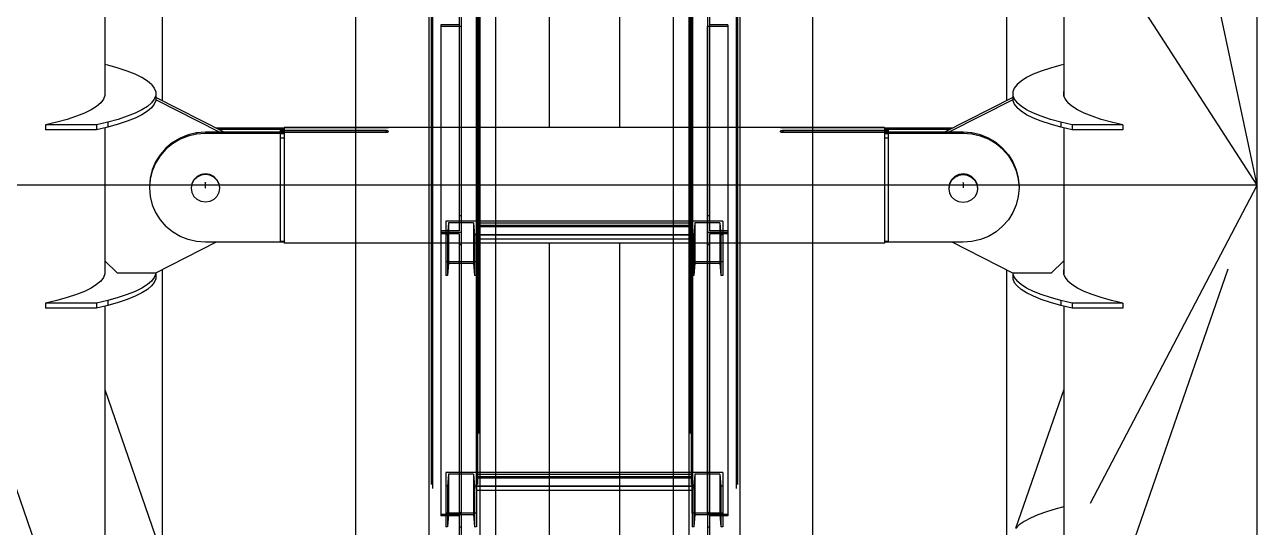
# Model space of a CAD drawing. Header units: millimetres. Extents: x 150209.93 to 150215.05, y 136675.65 to 136679.93.
# Drawn here: x 150211.3052 to 150211.4023, y 136676.1277 to 136676.1673 of the extents above; entities that cross this region are included whole.
import ezdxf

# ---------------------------------------------------------------- set-up
doc = ezdxf.new("R2010")
doc.units = ezdxf.units.MM
doc.header["$LTSCALE"] = 0.25
for name, pattern in [('CENTER', [50.8, 31.75, -6.35, 6.35, -6.35]), ('XKITLINE00', [0]), ('XKITLINE02', [4, 2, -2]), ('XKITLINE03', [6, 3, -1, 1, -1])]:
    doc.linetypes.add(name, pattern=pattern)

# ---------------------------------------------------------------- blocks, each defined once
blk = doc.blocks.new('çatıı')
at = {"color": 8, "linetype": 'CENTER'}
for p, q in [((12370, 2357.78), (12370, 3985.69)), ((12370, 2620.27), (11840, 3440.27)), ((12370, 2620.27), (12195, 3440.27)), ((12015, 1442.74), (12015, 3096.7)), ((12195, 1442.74), (12195, 3096.7)), ((12015, 2114.92), (11840, 2620.27)), ((11840, 1609.57), (12370, 2620.27)), ((12370, 2620.27), (11840, 2620.27)), ((11955.8, 2619.27), (11955.8, 2621.27)), ((12195, 2114.92), (12370, 2620.27)), ((12254.2, 2621.28), (12254.2, 2619.27))]:
    blk.add_line(p, q, dxfattribs=at)
at = {"color": 8, "linetype": 'XKITLINE00'}
for p, q in [((11916.2, 3225.04), (11916.2, 2655.53)), ((12091.2, 3009.59), (12091.2, 2643.09)), ((12118.8, 2966.89), (12118.8, 2643.09)), ((11938.8, 2864.28), (11938.8, 2653.52)), ((12271.2, 2723.51), (12271.2, 2653.52)), ((12293.8, 2705.29), (12293.8, 2655.54)), ((11917.34, 2667.57), (11916.2, 2667.83)), ((11921.4, 2666.44), (11917.34, 2667.57)), ((11925.01, 2665.25), (11921.4, 2666.44)), ((11928.16, 2663.99), (11925.01, 2665.25)), ((12284.98, 2665.25), (12281.83, 2663.99)), ((12288.59, 2666.45), (12284.98, 2665.25)), ((12292.65, 2667.57), (12288.59, 2666.45)), ((12293.8, 2667.84), (12292.65, 2667.57)), ((11930.81, 2662.67), (11928.16, 2663.99)), ((11932.96, 2661.31), (11930.81, 2662.67)), ((11934.59, 2659.92), (11932.96, 2661.31)), ((12277.03, 2661.32), (12275.4, 2659.92)), ((12279.17, 2662.68), (12277.03, 2661.32)), ((12281.83, 2663.99), (12279.17, 2662.68)), ((11916.23, 2655.62), (11915.68, 2654.18)), ((11916.2, 2657.14), (11916.23, 2657.06)), ((11916.23, 2657.06), (11916.23, 2655.62)), ((11934.59, 2659.92), (11935.68, 2658.5)), ((11935.68, 2658.5), (11936.23, 2657.06)), ((11936.23, 2655.62), (11935.68, 2654.18)), ((11936.23, 2657.06), (11936.23, 2655.62)), ((11936.23, 2655.62), (11936.23, 2653.67)), ((12274.31, 2658.5), (12273.76, 2657.06)), ((12273.76, 2657.06), (12273.76, 2655.62)), ((12273.76, 2655.62), (12274.31, 2654.18)), ((12273.76, 2655.62), (12273.76, 2653.67)), ((12275.4, 2659.92), (12274.31, 2658.5)), ((12293.8, 2657.15), (12293.76, 2657.06)), ((12293.76, 2657.06), (12293.76, 2655.62)), ((12293.76, 2655.62), (12294.31, 2654.18)), ((11912.97, 2651.36), (11910.82, 2650)), ((11914.59, 2652.76), (11912.97, 2651.36)), ((11915.68, 2654.18), (11914.59, 2652.76)), ((11932.96, 2651.36), (11930.82, 2650)), ((11934.59, 2652.76), (11932.96, 2651.36)), ((11934.59, 2650.81), (11932.96, 2649.41)), ((11935.68, 2654.18), (11934.59, 2652.76)), ((11935.68, 2652.23), (11934.59, 2650.81)), ((11936.23, 2653.67), (11935.68, 2652.23)), ((11963.16, 2641.16), (11936.23, 2654.82)), ((11961.4, 2641.16), (11936.23, 2653.93)), ((12273.76, 2654.82), (12246.83, 2641.16)), ((12273.76, 2653.93), (12248.59, 2641.16)), ((12273.76, 2653.67), (12274.31, 2652.23)), ((12274.31, 2654.18), (12275.4, 2652.76)), ((12274.31, 2652.23), (12275.4, 2650.81)), ((12277.03, 2651.37), (12275.4, 2652.76)), ((12277.03, 2649.42), (12275.4, 2650.81)), ((12279.18, 2650.01), (12277.03, 2651.37)), ((12294.31, 2654.18), (12295.4, 2652.76)), ((12297.03, 2651.37), (12295.4, 2652.76)), ((12299.18, 2650.01), (12297.03, 2651.37)), ((11901.4, 2646.23), (11897.35, 2645.11)), ((11905.01, 2647.43), (11901.4, 2646.23)), ((11908.16, 2648.69), (11905.01, 2647.43)), ((11910.82, 2650), (11908.16, 2648.69)), ((11921.4, 2646.23), (11917.35, 2645.11)), ((11925.01, 2647.43), (11921.4, 2646.23)), ((11928.16, 2648.69), (11925.01, 2647.43)), ((11928.16, 2646.74), (11925.01, 2645.48)), ((11930.82, 2650), (11928.16, 2648.69)), ((11930.82, 2648.05), (11928.16, 2646.74)), ((11932.96, 2649.41), (11930.82, 2648.05)), ((12279.18, 2648.06), (12277.03, 2649.42)), ((12281.84, 2648.69), (12279.18, 2650.01)), ((12281.84, 2646.74), (12279.18, 2648.06)), ((12284.98, 2647.43), (12281.84, 2648.69)), ((12284.98, 2645.48), (12281.84, 2646.74)), ((12288.6, 2646.24), (12284.98, 2647.43)), ((12292.65, 2645.11), (12288.6, 2646.24)), ((12301.84, 2648.69), (12299.18, 2650.01)), ((12304.98, 2647.43), (12301.84, 2648.69)), ((12308.6, 2646.24), (12304.98, 2647.43)), ((12312.65, 2645.11), (12308.6, 2646.24)), ((11897.35, 2645.11), (11892.88, 2644.07)), ((11912.88, 2644.07), (11892.88, 2644.07)), ((11892.88, 2644.07), (11892.88, 2642.12)), ((11912.88, 2642.12), (11892.88, 2642.12)), ((11917.35, 2645.11), (11912.88, 2644.07)), ((11912.88, 2644.07), (11912.88, 2642.12)), ((11917.35, 2643.16), (11912.88, 2642.12)), ((11916.2, 2642.89), (11916.2, 2590.58)), ((11917.35, 2645.11), (11917.35, 2643.16)), ((11921.4, 2644.28), (11917.35, 2643.16)), ((11925.01, 2645.48), (11921.4, 2644.28)), ((11952.35, 2640.89), (11949, 2640.11)), ((11955.8, 2641.16), (11952.35, 2640.89)), ((11952.35, 2640.89), (11952.35, 2640.45)), ((12026.8, 2641.16), (11955.8, 2641.16)), ((11955.8, 2641.16), (11955.8, 2640.71)), ((11986.8, 2642.72), (11960.08, 2642.72)), ((11985.3, 2642.27), (11960.96, 2642.27)), ((11986.8, 2642.47), (11985.3, 2642.47)), ((11985.3, 2642.47), (11985.3, 2642.29)), ((11986.8, 2642.29), (11985.3, 2642.29)), ((11985.3, 2642.29), (11985.3, 2642.06)), ((11985.3, 2642.06), (11985.3, 2641.4)), ((11986.8, 2641.76), (11985.3, 2641.76)), ((11986.8, 2641.4), (11985.3, 2641.4)), ((11985.3, 2641.4), (11985.3, 2641.16)), ((12026.8, 2643.07), (11986.8, 2643.07)), ((11986.8, 2643.07), (11986.8, 2642.88)), ((11986.8, 2642.88), (11986.8, 2642.54)), ((12026.8, 2642.88), (11986.8, 2642.88)), ((11986.8, 2642.54), (11986.8, 2641.8)), ((12026.8, 2641.81), (11986.8, 2641.8)), ((11986.8, 2641.8), (11986.8, 2641.16)), ((11986.8, 2641.4), (11986.8, 2641.16)), ((12026.8, 2641.02), (11986.8, 2641.02)), ((11986.8, 2641.02), (11986.8, 2639.46)), ((12026.8, 2643.07), (12026.8, 2642.88)), ((12027.11, 2643.07), (12026.8, 2643.07)), ((12027.11, 2642.88), (12026.8, 2642.88)), ((12026.8, 2641.81), (12026.8, 2641.16)), ((12027.11, 2641.79), (12026.8, 2641.81)), ((12026.8, 2641.16), (12026.8, 2641.02)), ((12027.11, 2641.04), (12026.8, 2641.02)), ((12027.11, 2643.07), (12027.11, 2642.88)), ((12027.39, 2643.07), (12027.11, 2643.07)), ((12027.39, 2642.9), (12027.11, 2642.88)), ((12027.11, 2641.79), (12027.11, 2641.04)), ((12027.39, 2641.75), (12027.11, 2641.79)), ((12027.39, 2641.1), (12027.11, 2641.04)), ((12027.63, 2643.08), (12027.39, 2643.07)), ((12027.63, 2642.93), (12027.39, 2642.9)), ((12027.63, 2641.69), (12027.39, 2641.75)), ((12027.63, 2641.2), (12027.39, 2641.1)), ((12027.8, 2643.09), (12027.63, 2643.08)), ((12027.8, 2642.96), (12027.63, 2642.93)), ((12027.8, 2641.61), (12027.63, 2641.69)), ((12027.8, 2641.32), (12027.63, 2641.2)), ((12027.88, 2643.05), (12027.8, 2643.09)), ((12182.19, 2643.09), (12027.8, 2643.09)), ((12027.88, 2643.01), (12027.8, 2642.96)), ((12027.8, 2641.61), (12027.88, 2641.51)), ((12027.88, 2641.42), (12027.8, 2641.32)), ((12027.88, 2643.05), (12027.88, 2643.01)), ((12027.88, 2641.51), (12027.88, 2641.42)), ((12182.19, 2643.09), (12182.11, 2643.05)), ((12182.11, 2643.05), (12182.11, 2643.01)), ((12182.19, 2642.97), (12182.11, 2643.01)), ((12182.19, 2641.61), (12182.11, 2641.52)), ((12182.11, 2641.52), (12182.11, 2641.42)), ((12182.11, 2641.42), (12182.19, 2641.32)), ((12182.36, 2643.08), (12182.19, 2643.09)), ((12182.36, 2642.93), (12182.19, 2642.97)), ((12182.36, 2641.69), (12182.19, 2641.61)), ((12182.36, 2641.2), (12182.19, 2641.32)), ((12182.6, 2643.08), (12182.36, 2643.08)), ((12182.6, 2642.9), (12182.36, 2642.93)), ((12182.6, 2641.75), (12182.36, 2641.69)), ((12182.6, 2641.1), (12182.36, 2641.2)), ((12182.89, 2643.07), (12182.6, 2643.08)), ((12182.89, 2642.88), (12182.6, 2642.9)), ((12182.89, 2641.79), (12182.6, 2641.75)), ((12182.89, 2641.04), (12182.6, 2641.1)), ((12182.89, 2643.07), (12182.89, 2642.88)), ((12183.2, 2643.07), (12182.89, 2643.07)), ((12183.2, 2642.88), (12182.89, 2642.88)), ((12183.2, 2641.81), (12182.89, 2641.79)), ((12182.89, 2641.79), (12182.89, 2641.04)), ((12183.2, 2641.02), (12182.89, 2641.04)), ((12183.2, 2643.07), (12183.2, 2642.88)), ((12223.2, 2643.07), (12183.2, 2643.07)), ((12223.2, 2642.88), (12183.2, 2642.88)), ((12183.2, 2641.81), (12183.2, 2641.16)), ((12223.2, 2641.81), (12183.2, 2641.81)), ((12183.2, 2641.16), (12183.2, 2641.02)), ((12254.2, 2641.16), (12183.2, 2641.16)), ((12223.2, 2641.02), (12183.2, 2641.02)), ((12223.2, 2643.07), (12223.2, 2642.88)), ((12223.2, 2642.88), (12223.2, 2642.55)), ((12249.91, 2642.72), (12223.2, 2642.72)), ((12223.2, 2642.55), (12223.2, 2641.81)), ((12224.7, 2642.47), (12223.2, 2642.47)), ((12224.7, 2642.3), (12223.2, 2642.3)), ((12223.2, 2641.81), (12223.2, 2641.16)), ((12224.7, 2641.76), (12223.2, 2641.76)), ((12223.2, 2641.4), (12223.2, 2641.16)), ((12224.7, 2641.4), (12223.2, 2641.4)), ((12223.2, 2641.02), (12223.2, 2639.46)), ((12224.7, 2642.47), (12224.7, 2642.3)), ((12224.7, 2642.3), (12224.7, 2642.06)), ((12249.03, 2642.28), (12224.7, 2642.28)), ((12224.7, 2642.06), (12224.7, 2641.4)), ((12224.7, 2641.4), (12224.7, 2641.16)), ((12254.2, 2641.16), (12254.2, 2640.72)), ((12257.64, 2640.9), (12254.2, 2641.16)), ((12257.64, 2640.9), (12257.64, 2640.45)), ((12260.99, 2640.11), (12257.64, 2640.9)), ((12288.6, 2644.29), (12284.98, 2645.48)), ((12292.65, 2643.16), (12288.6, 2644.29)), ((12297.12, 2644.07), (12292.65, 2645.11)), ((12292.65, 2645.11), (12292.65, 2643.16)), ((12297.12, 2642.12), (12292.65, 2643.16)), ((12293.8, 2642.9), (12293.8, 2590.58)), ((12317.12, 2644.07), (12297.12, 2644.07)), ((12297.12, 2644.07), (12297.12, 2642.12)), ((12317.12, 2642.12), (12297.12, 2642.12)), ((12317.12, 2644.07), (12312.65, 2645.11)), ((12317.12, 2644.07), (12317.12, 2642.12)), ((11942.86, 2637.06), (11940.24, 2634.88)), ((11942.86, 2636.62), (11940.24, 2634.43)), ((11945.81, 2638.82), (11942.86, 2637.06)), ((11945.81, 2638.37), (11942.86, 2636.62)), ((11949, 2640.11), (11945.81, 2638.82)), ((11949, 2639.66), (11945.81, 2638.37)), ((11952.35, 2640.45), (11949, 2639.66)), ((11955.8, 2640.71), (11952.35, 2640.45)), ((11986.8, 2640.71), (11955.8, 2640.71)), ((11985.3, 2640.56), (11985.3, 2638.81)), ((11986.8, 2640.56), (11985.3, 2640.56)), ((11985.3, 2638.81), (11985.3, 2636.58)), ((11986.8, 2638.81), (11985.3, 2638.81)), ((11985.3, 2636.58), (11985.3, 2633.93)), ((11986.8, 2639.46), (11986.8, 2637.01)), ((11986.8, 2637.01), (11986.8, 2634.06)), ((12254.2, 2640.72), (12223.2, 2640.71)), ((12224.7, 2640.57), (12223.2, 2640.57)), ((12223.2, 2639.46), (12223.2, 2637.01)), ((12224.7, 2638.81), (12223.2, 2638.81)), ((12223.2, 2637.01), (12223.2, 2634.06)), ((12224.7, 2640.57), (12224.7, 2638.81)), ((12224.7, 2638.81), (12224.7, 2636.58)), ((12224.7, 2636.58), (12224.7, 2633.93)), ((12257.64, 2640.45), (12254.2, 2640.72)), ((12260.99, 2639.67), (12257.64, 2640.45)), ((12264.18, 2638.82), (12260.99, 2640.11)), ((12264.18, 2638.38), (12260.99, 2639.67)), ((12267.13, 2637.07), (12264.18, 2638.82)), ((12267.13, 2636.62), (12264.18, 2638.38)), ((12269.75, 2634.88), (12267.13, 2637.07)), ((12269.75, 2634.43), (12267.13, 2636.62)), ((11938, 2632.32), (11936.19, 2629.45)), ((11938, 2631.87), (11936.19, 2629)), ((11940.24, 2634.88), (11938, 2632.32)), ((11940.24, 2634.43), (11938, 2631.87)), ((11985.3, 2633.93), (11985.3, 2630.92)), ((11986.8, 2634.06), (11986.8, 2630.68)), ((12223.2, 2634.06), (12223.2, 2630.69)), ((12224.7, 2633.93), (12224.7, 2630.93)), ((12269.75, 2634.88), (12271.99, 2632.32)), ((12269.75, 2634.43), (12271.99, 2631.88)), ((12271.99, 2632.32), (12273.8, 2629.45)), ((12271.99, 2631.88), (12273.8, 2629.01)), ((11934.87, 2626.34), (11934.07, 2623.07)), ((11936.19, 2629.45), (11934.87, 2626.34)), ((11936.19, 2629), (11934.87, 2625.89)), ((11985.3, 2630.92), (11985.3, 2627.65)), ((11985.3, 2627.65), (11985.3, 2624.18)), ((11986.8, 2630.68), (11986.8, 2626.99)), ((11986.8, 2626.99), (11986.8, 2623.1)), ((12223.2, 2630.69), (12223.2, 2627)), ((12223.2, 2627), (12223.2, 2623.1)), ((12224.7, 2630.93), (12224.7, 2627.65)), ((12224.7, 2627.65), (12224.7, 2624.19)), ((12273.8, 2629.45), (12275.12, 2626.34)), ((12273.8, 2629.01), (12275.12, 2625.9)), ((12275.12, 2626.34), (12275.92, 2623.07)), ((11934.07, 2623.07), (11933.8, 2619.71)), ((11934.07, 2622.62), (11933.8, 2619.27)), ((11934.87, 2625.89), (11934.07, 2622.62)), ((11951.27, 2622.48), (11950.47, 2620.95)), ((11951.27, 2622.3), (11950.47, 2620.77)), ((11952.5, 2623.68), (11951.27, 2622.48)), ((11952.5, 2623.5), (11951.27, 2622.3)), ((11954.07, 2624.46), (11952.5, 2623.68)), ((11954.07, 2624.28), (11952.5, 2623.5)), ((11955.8, 2624.73), (11954.07, 2624.46)), ((11955.8, 2624.55), (11954.07, 2624.28)), ((11955.8, 2624.73), (11955.8, 2624.55)), ((11957.53, 2624.46), (11955.8, 2624.73)), ((11957.53, 2624.28), (11955.8, 2624.55)), ((11959.09, 2623.68), (11957.53, 2624.46)), ((11959.09, 2623.5), (11957.53, 2624.28)), ((11960.33, 2622.48), (11959.09, 2623.68)), ((11960.33, 2622.3), (11959.09, 2623.5)), ((11960.33, 2622.48), (11961.12, 2620.95)), ((11960.33, 2622.3), (11961.12, 2620.77)), ((11985.3, 2624.18), (11985.3, 2620.62)), ((11986.8, 2623.1), (11986.8, 2619.12)), ((12223.2, 2623.1), (12223.2, 2619.12)), ((12224.7, 2624.19), (12224.7, 2620.62)), ((12249.67, 2622.48), (12248.87, 2620.96)), ((12249.67, 2622.3), (12248.87, 2620.78)), ((12249.67, 2622.3), (12248.87, 2620.78)), ((12249.67, 2622.12), (12248.87, 2620.6)), ((12250.9, 2623.69), (12249.67, 2622.48)), ((12250.9, 2623.51), (12249.67, 2622.3)), ((12250.9, 2623.51), (12249.67, 2622.3)), ((12250.9, 2623.33), (12249.67, 2622.12)), ((12252.47, 2624.46), (12250.9, 2623.69)), ((12252.47, 2624.28), (12250.9, 2623.51)), ((12252.47, 2624.28), (12250.9, 2623.51)), ((12252.47, 2624.1), (12250.9, 2623.33)), ((12254.2, 2624.73), (12252.47, 2624.46)), ((12254.2, 2624.55), (12252.47, 2624.28)), ((12254.2, 2624.55), (12252.47, 2624.28)), ((12254.2, 2624.37), (12252.47, 2624.1)), ((12254.2, 2624.73), (12254.2, 2624.55)), ((12255.93, 2624.46), (12254.2, 2624.73)), ((12255.93, 2624.28), (12254.2, 2624.55)), ((12255.93, 2624.28), (12254.2, 2624.55)), ((12254.2, 2624.55), (12254.2, 2624.37)), ((12255.93, 2624.1), (12254.2, 2624.37)), ((12257.49, 2623.69), (12255.93, 2624.46)), ((12257.49, 2623.51), (12255.93, 2624.28)), ((12257.49, 2623.51), (12255.93, 2624.28)), ((12257.49, 2623.33), (12255.93, 2624.1)), ((12258.73, 2622.48), (12257.49, 2623.69)), ((12258.73, 2622.3), (12257.49, 2623.51)), ((12258.73, 2622.3), (12257.49, 2623.51)), ((12258.73, 2622.12), (12257.49, 2623.33)), ((12258.73, 2622.48), (12259.52, 2620.96)), ((12258.73, 2622.3), (12259.52, 2620.78)), ((12258.73, 2622.3), (12259.52, 2620.78)), ((12258.73, 2622.12), (12259.52, 2620.6)), ((12275.12, 2625.9), (12275.92, 2622.62)), ((12275.92, 2623.07), (12276.2, 2619.72)), ((12275.92, 2622.62), (12276.2, 2619.27)), ((11933.8, 2619.71), (11933.8, 2619.27)), ((11933.8, 2619.27), (11934.07, 2615.91)), ((11950.47, 2620.95), (11950.2, 2619.27)), ((11950.47, 2620.77), (11950.2, 2619.09)), ((11950.2, 2619.27), (11950.2, 2619.09)), ((11950.2, 2619.09), (11950.47, 2617.4)), ((11950.47, 2617.4), (11951.27, 2615.88)), ((11961.12, 2617.4), (11960.33, 2615.88)), ((11961.12, 2620.95), (11961.4, 2619.27)), ((11961.12, 2620.77), (11961.4, 2619.09)), ((11961.4, 2619.09), (11961.12, 2617.4)), ((11961.4, 2619.27), (11961.4, 2619.09)), ((11985.3, 2620.62), (11985.3, 2617.05)), ((11985.3, 2617.05), (11985.3, 2613.56)), ((11986.8, 2619.12), (11986.8, 2615.17)), ((12223.2, 2619.12), (12223.2, 2615.18)), ((12224.7, 2620.62), (12224.7, 2617.05)), ((12224.7, 2617.05), (12224.7, 2613.56)), ((12248.87, 2620.96), (12248.6, 2619.27)), ((12248.87, 2620.78), (12248.6, 2619.09)), ((12248.87, 2620.78), (12248.6, 2619.09)), ((12248.87, 2620.6), (12248.6, 2618.91)), ((12248.6, 2619.27), (12248.6, 2619.09)), ((12248.6, 2619.09), (12248.6, 2618.91)), ((12248.6, 2618.91), (12248.87, 2617.23)), ((12248.87, 2617.23), (12249.67, 2615.7)), ((12259.52, 2617.23), (12258.73, 2615.7)), ((12259.52, 2620.96), (12259.8, 2619.27)), ((12259.52, 2620.78), (12259.8, 2619.09)), ((12259.52, 2620.78), (12259.8, 2619.09)), ((12259.52, 2620.6), (12259.8, 2618.91)), ((12259.8, 2618.91), (12259.52, 2617.23)), ((12259.8, 2619.27), (12259.8, 2619.09)), ((12259.8, 2619.09), (12259.8, 2618.91)), ((12276.2, 2619.27), (12275.92, 2615.91)), ((12276.2, 2619.72), (12276.2, 2619.27)), ((11934.07, 2615.91), (11934.87, 2612.64)), ((11934.87, 2612.64), (11936.19, 2609.53)), ((11952.5, 2614.67), (11951.27, 2615.88)), ((11954.07, 2613.9), (11952.5, 2614.67)), ((11955.8, 2613.63), (11954.07, 2613.9)), ((11957.53, 2613.9), (11955.8, 2613.63)), ((11959.09, 2614.67), (11957.53, 2613.9)), ((11960.33, 2615.88), (11959.09, 2614.67)), ((11985.3, 2613.56), (11985.3, 2610.24)), ((11986.8, 2615.17), (11986.8, 2611.38)), ((12223.2, 2615.18), (12223.2, 2611.38)), ((12224.7, 2613.56), (12224.7, 2610.24)), ((12250.9, 2614.5), (12249.67, 2615.7)), ((12252.47, 2613.72), (12250.9, 2614.5)), ((12254.2, 2613.45), (12252.47, 2613.72)), ((12255.93, 2613.72), (12254.2, 2613.45)), ((12257.49, 2614.5), (12255.93, 2613.72)), ((12258.73, 2615.7), (12257.49, 2614.5)), ((12275.12, 2612.64), (12273.8, 2609.53)), ((12275.92, 2615.91), (12275.12, 2612.64)), ((11936.19, 2609.53), (11938, 2606.66)), ((11985.3, 2610.24), (11985.3, 2607.18)), ((11985.3, 2607.18), (11985.3, 2604.45)), ((11986.8, 2611.38), (11986.8, 2607.86)), ((11986.8, 2607.86), (11986.8, 2604.72)), ((12223.2, 2611.38), (12223.2, 2607.86)), ((12223.2, 2607.86), (12223.2, 2604.72)), ((12224.7, 2610.24), (12224.7, 2607.18)), ((12224.7, 2607.18), (12224.7, 2604.45)), ((12273.8, 2609.53), (12271.99, 2606.66)), ((11938, 2606.66), (11940.24, 2604.1)), ((11942.86, 2601.92), (11940.24, 2604.1)), ((11985.3, 2604.45), (11985.3, 2602.13)), ((11985.3, 2602.13), (11985.3, 2600.28)), ((11986.8, 2604.72), (11986.8, 2602.05)), ((11986.8, 2602.05), (11986.8, 2599.93)), ((12223.2, 2604.72), (12223.2, 2602.05)), ((12223.2, 2602.05), (12223.2, 2599.93)), ((12224.7, 2604.45), (12224.7, 2602.13)), ((12224.7, 2602.13), (12224.7, 2600.28)), ((12269.75, 2604.11), (12267.13, 2601.92)), ((12271.99, 2606.66), (12269.75, 2604.11)), ((11960.08, 2597.82), (11936.2, 2585.71)), ((11945.81, 2600.16), (11942.86, 2601.92)), ((11949, 2598.87), (11945.81, 2600.16)), ((11952.35, 2598.08), (11949, 2598.87)), ((11955.8, 2597.82), (11952.35, 2598.08)), ((11986.8, 2597.82), (11955.8, 2597.82)), ((11985.3, 2600.28), (11985.3, 2598.94)), ((11985.3, 2598.94), (11985.3, 2598.15)), ((11985.3, 2598.15), (11985.3, 2597.93)), ((11986.8, 2598.15), (11985.3, 2598.15)), ((11986.8, 2597.93), (11985.3, 2597.93)), ((11986.8, 2599.93), (11986.8, 2598.43)), ((11986.8, 2598.43), (11986.8, 2597.6)), ((11986.8, 2597.6), (11986.8, 2597.47)), ((12026.8, 2597.47), (11986.8, 2597.47)), ((12027.11, 2597.47), (12026.8, 2597.47)), ((12027.39, 2597.47), (12027.11, 2597.47)), ((12027.63, 2597.46), (12027.39, 2597.47)), ((12027.8, 2597.45), (12027.63, 2597.46)), ((12182.19, 2597.45), (12027.8, 2597.45)), ((12091.2, 2597.45), (12091.2, 2137.77)), ((12118.8, 2597.45), (12118.8, 2190.41)), ((12182.36, 2597.46), (12182.19, 2597.45)), ((12182.6, 2597.47), (12182.36, 2597.46)), ((12182.89, 2597.47), (12182.6, 2597.47)), ((12183.2, 2597.48), (12182.89, 2597.47)), ((12223.2, 2597.48), (12183.2, 2597.48)), ((12223.2, 2599.93), (12223.2, 2598.43)), ((12223.2, 2598.43), (12223.2, 2597.6)), ((12224.7, 2598.15), (12223.2, 2598.15)), ((12224.7, 2597.93), (12223.2, 2597.93)), ((12254.2, 2597.82), (12223.2, 2597.82)), ((12223.2, 2597.6), (12223.2, 2597.48)), ((12224.7, 2600.28), (12224.7, 2598.94)), ((12224.7, 2598.94), (12224.7, 2598.15)), ((12224.7, 2598.15), (12224.7, 2597.93)), ((12273.8, 2585.71), (12249.91, 2597.82)), ((12257.64, 2598.09), (12254.2, 2597.82)), ((12260.99, 2598.87), (12257.64, 2598.09)), ((12264.18, 2600.16), (12260.99, 2598.87)), ((12267.13, 2601.92), (12264.18, 2600.16)), ((11916.2, 2590.58), (11916.2, 2585.35)), ((11921.2, 2585.71), (11916.2, 2590.58)), ((12293.8, 2590.58), (12288.8, 2585.71)), ((12293.8, 2590.58), (12293.8, 2585.35)), ((11914.59, 2582.57), (11912.97, 2581.18)), ((11915.68, 2583.99), (11914.59, 2582.57)), ((11916.23, 2585.43), (11915.68, 2583.99)), ((11916.2, 2586.96), (11916.23, 2586.87)), ((11916.23, 2586.87), (11916.23, 2585.43)), ((11936.2, 2585.71), (11921.2, 2585.71)), ((11934.59, 2582.57), (11932.96, 2581.18)), ((11935.68, 2583.99), (11934.59, 2582.57)), ((11936.23, 2585.43), (11935.68, 2583.99)), ((11936.23, 2583.48), (11935.68, 2582.04)), ((11936.23, 2585.72), (11936.23, 2585.43)), ((11936.23, 2585.43), (11936.23, 2583.48)), ((11938.8, 2587.03), (11938.8, 2474.52)), ((12271.2, 2587.03), (12271.2, 2475.89)), ((12273.76, 2585.73), (12273.76, 2585.43)), ((12273.76, 2585.43), (12273.76, 2583.49)), ((12273.76, 2585.43), (12274.31, 2584)), ((12273.76, 2583.49), (12274.31, 2582.05)), ((12288.8, 2585.71), (12273.8, 2585.71)), ((12274.31, 2584), (12275.4, 2582.58)), ((12277.03, 2581.18), (12275.4, 2582.58)), ((12293.8, 2586.96), (12293.76, 2586.88)), ((12293.76, 2586.88), (12293.76, 2585.44)), ((12293.76, 2585.44), (12294.31, 2584)), ((12294.31, 2584), (12295.4, 2582.58)), ((12297.03, 2581.18), (12295.4, 2582.58)), ((11908.16, 2578.5), (11905.01, 2577.24)), ((11910.82, 2579.82), (11908.16, 2578.5)), ((11912.97, 2581.18), (11910.82, 2579.82)), ((11928.16, 2578.5), (11925.01, 2577.24)), ((11930.82, 2579.82), (11928.16, 2578.5)), ((11930.82, 2577.87), (11928.16, 2576.55)), ((11932.96, 2581.18), (11930.82, 2579.82)), ((11932.96, 2579.23), (11930.82, 2577.87)), ((11934.59, 2580.62), (11932.96, 2579.23)), ((11935.68, 2582.04), (11934.59, 2580.62)), ((12274.31, 2582.05), (12275.4, 2580.63)), ((12277.03, 2579.23), (12275.4, 2580.63)), ((12279.18, 2579.82), (12277.03, 2581.18)), ((12279.18, 2577.87), (12277.03, 2579.23)), ((12281.84, 2578.51), (12279.18, 2579.82)), ((12281.84, 2576.56), (12279.18, 2577.87)), ((12284.98, 2577.25), (12281.84, 2578.51)), ((12299.18, 2579.82), (12297.03, 2581.18)), ((12301.84, 2578.51), (12299.18, 2579.82)), ((12304.98, 2577.25), (12301.84, 2578.51)), ((11897.35, 2574.92), (11892.88, 2573.88)), ((11892.88, 2573.88), (11892.88, 2571.93)), ((11912.88, 2573.88), (11892.88, 2573.88)), ((11901.4, 2576.05), (11897.35, 2574.92)), ((11905.01, 2577.24), (11901.4, 2576.05)), ((11917.35, 2574.92), (11912.88, 2573.88)), ((11912.88, 2573.88), (11912.88, 2571.93)), ((11917.35, 2572.97), (11912.88, 2571.93)), ((11921.4, 2576.05), (11917.35, 2574.92)), ((11917.35, 2574.92), (11917.35, 2572.97)), ((11921.4, 2574.1), (11917.35, 2572.97)), ((11925.01, 2577.24), (11921.4, 2576.05)), ((11925.01, 2575.29), (11921.4, 2574.1)), ((11928.16, 2576.55), (11925.01, 2575.29)), ((12284.98, 2575.3), (12281.84, 2576.56)), ((12288.6, 2576.05), (12284.98, 2577.25)), ((12288.6, 2574.1), (12284.98, 2575.3)), ((12292.65, 2574.93), (12288.6, 2576.05)), ((12292.65, 2572.98), (12288.6, 2574.1)), ((12292.65, 2574.93), (12292.65, 2572.98)), ((12297.12, 2573.89), (12292.65, 2574.93)), ((12297.12, 2571.94), (12292.65, 2572.98)), ((12297.12, 2573.89), (12297.12, 2571.94)), ((12317.12, 2573.89), (12297.12, 2573.89)), ((12308.6, 2576.05), (12304.98, 2577.25)), ((12312.65, 2574.93), (12308.6, 2576.05)), ((12317.12, 2573.89), (12312.65, 2574.93)), ((12317.12, 2573.89), (12317.12, 2571.94)), ((11912.88, 2571.93), (11892.88, 2571.93)), ((11916.2, 2572.71), (11916.2, 2357.78)), ((12293.8, 2572.71), (12293.8, 2481.23)), ((12317.12, 2571.94), (12297.12, 2571.94)), ((11916.2, 2539.79), (12040.61, 2180.51)), ((12293.8, 2539.79), (12274.85, 2485.07)), ((12283.57, 2490.52), (12280.65, 2489.24)), ((12286.96, 2491.73), (12283.57, 2490.52)), ((12290.79, 2492.88), (12286.96, 2491.73)), ((12293.8, 2493.64), (12290.79, 2492.88)), ((12276.3, 2486.56), (12274.9, 2485.16)), ((12278.23, 2487.92), (12276.3, 2486.56)), ((12280.65, 2489.24), (12278.23, 2487.92))]:
    blk.add_line(p, q, dxfattribs=at)
at = {"color": 116, "linetype": 'XKITLINE02', "true_color": 0x136734}
for p, q in [((12062.5, 3025.09), (12062.5, 1776.2)), ((12063.35, 3024.89), (12063.35, 1776.01)), ((12070, 3025.09), (12070, 1776.08)), ((12140, 3024.82), (12140, 1776.08)), ((12146.65, 3024.77), (12146.65, 1776.01)), ((12147.5, 3025.09), (12147.5, 1776.2)), ((12062.5, 3022.24), (12062.5, 1792.91)), ((12063.35, 3022.43), (12063.35, 1773.55)), ((12146.65, 3022.43), (12146.65, 1773.55)), ((12147.5, 3022.24), (12147.5, 1792.91)), ((12044.65, 3002.41), (12044.65, 1798.89)), ((12045.18, 3000.84), (12045.18, 1797.94)), ((12062.42, 3000.84), (12062.42, 1797.94)), ((12062.95, 3002.41), (12062.95, 1798.89)), ((12147.05, 3002.41), (12147.05, 1798.89)), ((12147.58, 3000.84), (12147.58, 1797.94)), ((12164.82, 3000.84), (12164.82, 1797.94)), ((12165.35, 3002.41), (12165.35, 1798.89)), ((12166.2, 2977.62), (12166.2, 1797.82)), ((12055.7, 2689.35), (12055.7, 2683.46)), ((12055.7, 2689.35), (12055.7, 2602.37)), ((12056.5, 2689.35), (12056.5, 2682.8)), ((12056.5, 2689.35), (12056.5, 2601.72)), ((12153.5, 2689.35), (12153.5, 2601.72)), ((12154.3, 2689.35), (12154.3, 2602.37)), ((12055.7, 2683.46), (12048.5, 2683.46)), ((12048.5, 2683.46), (12048.5, 2682.8)), ((12048.5, 2683.46), (12048.5, 2601.72)), ((12056.5, 2682.8), (12048.5, 2682.8)), ((12161.5, 2682.8), (12153.5, 2682.8)), ((12161.5, 2683.46), (12154.3, 2683.46)), ((12161.5, 2683.46), (12161.5, 2601.72)), ((12043.8, 2643.09), (12043.8, 2597.45)), ((12063.8, 2643.09), (12063.8, 2085.53)), ((12063.8, 2643.09), (12063.8, 2597.45)), ((12070, 2643.09), (12070, 2597.45)), ((12140, 2643.09), (12140, 2597.45)), ((12146.2, 2643.09), (12146.2, 2597.45)), ((12166.2, 2643.09), (12166.2, 2597.45)), ((12056.5, 2608.27), (12055.7, 2608.27)), ((12153.5, 2608.27), (12153.5, 2601.72)), ((12154.3, 2608.27), (12153.5, 2608.27)), ((12154.3, 2608.27), (12154.3, 2602.37)), ((12055.7, 2602.37), (12048.5, 2602.37)), ((12050.5, 2606.15), (12050.5, 2599.93)), ((12062.5, 2606.15), (12050.5, 2606.15)), ((12050.5, 2604.26), (12050.5, 2590.17)), ((12051.56, 2605.46), (12051.18, 2600.71)), ((12061.43, 2605.46), (12051.56, 2605.46)), ((12051.56, 2605.46), (12051.56, 2589.48)), ((12061.43, 2605.46), (12061.82, 2600.71)), ((12061.43, 2605.46), (12061.43, 2589.48)), ((12062.5, 2606.15), (12062.5, 2599)), ((12147.5, 2606.15), (12062.5, 2606.15)), ((12062.5, 2606.15), (12062.5, 2599.93)), ((12147.5, 2605.31), (12062.5, 2605.31)), ((12147.5, 2604.44), (12062.5, 2604.44)), ((12062.5, 2604.26), (12062.5, 2590.17)), ((12147.5, 2603.9), (12062.5, 2603.9)), ((12147.5, 2606.15), (12147.5, 2599)), ((12147.5, 2606.15), (12147.5, 2590.17)), ((12147.5, 2606.15), (12147.5, 2600.71)), ((12159.5, 2606.15), (12147.5, 2606.15)), ((12148.56, 2605.46), (12148.18, 2600.71)), ((12148.56, 2605.46), (12148.56, 2589.48)), ((12158.43, 2605.46), (12148.56, 2605.46)), ((12161.5, 2602.37), (12154.3, 2602.37)), ((12158.43, 2605.46), (12158.43, 2589.48)), ((12158.43, 2605.46), (12158.82, 2600.71)), ((12159.5, 2606.15), (12159.5, 2590.17)), ((12159.5, 2606.15), (12159.5, 2600.71)), ((12161.5, 2602.37), (12161.5, 2601.72)), ((12048.5, 2601.72), (12048.5, 2599.93)), ((12056.5, 2601.72), (12048.5, 2601.72)), ((12056.5, 2601.72), (12048.5, 2601.72)), ((12055.7, 2601.22), (12048.5, 2601.22)), ((12048.5, 2599.93), (12048.5, 2490.11)), ((12051.18, 2600.71), (12050.5, 2600.71)), ((12050.5, 2599.93), (12050.5, 2584.73)), ((12051.18, 2600.71), (12051.18, 2584.73)), ((12055.7, 2601.22), (12055.7, 2485.64)), ((12056.5, 2601.72), (12056.5, 2485.64)), ((12062.5, 2600.71), (12061.82, 2600.71)), ((12061.82, 2600.71), (12061.82, 2584.73)), ((12147.5, 2600.71), (12062.5, 2600.71)), ((12147.5, 2600.61), (12062.5, 2600.61)), ((12062.5, 2599.93), (12062.5, 2584.73)), ((12147.5, 2599.09), (12062.5, 2599.09)), ((12147.5, 2599), (12062.5, 2599)), ((12147.5, 2600.71), (12147.5, 2584.73)), ((12148.18, 2600.71), (12147.5, 2600.71)), ((12148.18, 2600.71), (12148.18, 2584.73)), ((12153.5, 2601.72), (12153.5, 2485.64)), ((12161.5, 2601.72), (12153.5, 2601.72)), ((12161.5, 2601.72), (12153.5, 2601.72)), ((12154.3, 2601.22), (12154.3, 2485.64)), ((12161.5, 2601.22), (12154.3, 2601.22)), ((12158.82, 2600.71), (12158.82, 2584.73)), ((12159.5, 2600.71), (12158.82, 2600.71)), ((12159.5, 2600.71), (12159.5, 2584.73)), ((12161.5, 2601.72), (12161.5, 2490.11)), ((12056.5, 2596.76), (12055.7, 2596.76)), ((12154.3, 2596.76), (12153.5, 2596.76)), ((12050.5, 2590.17), (12050.5, 2584.73)), ((12062.5, 2590.17), (12050.5, 2590.17)), ((12051.56, 2589.48), (12051.18, 2584.73)), ((12061.43, 2589.48), (12051.56, 2589.48)), ((12055.7, 2589.48), (12055.7, 2485.64)), ((12061.43, 2589.48), (12061.82, 2584.73)), ((12062.5, 2590.17), (12062.5, 2584.73)), ((12147.5, 2590.17), (12147.5, 2584.73)), ((12159.5, 2590.17), (12147.5, 2590.17)), ((12148.56, 2589.48), (12148.18, 2584.73)), ((12158.43, 2589.48), (12148.56, 2589.48)), ((12158.43, 2589.48), (12158.82, 2584.73)), ((12159.5, 2590.17), (12159.5, 2584.73)), ((12051.18, 2584.73), (12050.5, 2584.73)), ((12062.5, 2584.73), (12061.82, 2584.73)), ((12148.18, 2584.73), (12147.5, 2584.73)), ((12159.5, 2584.73), (12158.82, 2584.73)), ((12050.5, 2507.18), (12050.5, 2501.73)), ((12062.5, 2507.18), (12050.5, 2507.18)), ((12050.5, 2507.18), (12050.5, 2490.6)), ((12051.56, 2506.48), (12051.18, 2501.73)), ((12061.43, 2506.48), (12051.56, 2506.48)), ((12051.56, 2506.48), (12051.56, 2490.5)), ((12061.43, 2506.48), (12061.82, 2501.73)), ((12061.43, 2506.48), (12061.43, 2490.5)), ((12062.5, 2507.18), (12062.5, 2500.02)), ((12070, 2507.18), (12062.5, 2507.18)), ((12062.5, 2507.18), (12062.5, 2501.73)), ((12062.5, 2507.18), (12062.5, 2491.19)), ((12147.5, 2506.33), (12062.5, 2506.33)), ((12070, 2505.46), (12062.5, 2505.46)), ((12147.5, 2504.92), (12062.5, 2504.92)), ((12147.5, 2507.18), (12140, 2507.18)), ((12147.5, 2505.46), (12140, 2505.46)), ((12147.5, 2507.18), (12147.5, 2500.02)), ((12147.5, 2507.18), (12147.5, 2491.19)), ((12147.5, 2507.18), (12147.5, 2501.73)), ((12159.5, 2507.18), (12147.5, 2507.18)), ((12148.56, 2506.48), (12148.18, 2501.73)), ((12148.56, 2506.48), (12148.56, 2490.5)), ((12158.43, 2506.48), (12148.56, 2506.48)), ((12158.43, 2506.48), (12158.43, 2490.5)), ((12158.43, 2506.48), (12158.82, 2501.73)), ((12159.5, 2507.18), (12159.5, 2491.19)), ((12159.5, 2507.18), (12159.5, 2501.73)), ((12051.18, 2501.73), (12050.5, 2501.73)), ((12050.5, 2501.73), (12050.5, 2485.75)), ((12051.18, 2501.73), (12051.18, 2485.75)), ((12062.5, 2501.73), (12061.82, 2501.73)), ((12061.82, 2501.73), (12061.82, 2485.75)), ((12147.5, 2501.73), (12062.5, 2501.73)), ((12062.5, 2501.73), (12062.5, 2485.75)), ((12147.5, 2501.64), (12062.5, 2501.64)), ((12147.5, 2500.12), (12062.5, 2500.12)), ((12070, 2500.02), (12062.5, 2500.02)), ((12147.5, 2500.02), (12140, 2500.02)), ((12147.5, 2501.73), (12147.5, 2485.75)), ((12148.18, 2501.73), (12147.5, 2501.73)), ((12148.18, 2501.73), (12148.18, 2485.75)), ((12158.82, 2501.73), (12158.82, 2485.75)), ((12159.5, 2501.73), (12158.82, 2501.73)), ((12159.5, 2501.73), (12159.5, 2485.75)), ((12056.5, 2490.6), (12048.5, 2490.6)), ((12062.5, 2491.19), (12050.5, 2491.19)), ((12051.56, 2490.5), (12051.18, 2485.75)), ((12061.43, 2490.5), (12051.56, 2490.5)), ((12056.5, 2491.4), (12055.7, 2491.4)), ((12055.7, 2491.4), (12055.7, 2485.5)), ((12055.7, 2491.4), (12055.7, 2404.42)), ((12056.5, 2491.4), (12056.5, 2484.85)), ((12056.5, 2491.4), (12056.5, 2403.77)), ((12061.43, 2490.5), (12061.82, 2485.75)), ((12062.5, 2491.19), (12062.5, 2485.75)), ((12147.5, 2491.19), (12147.5, 2485.75)), ((12159.5, 2491.19), (12147.5, 2491.19)), ((12148.56, 2490.5), (12148.18, 2485.75)), ((12158.43, 2490.5), (12148.56, 2490.5)), ((12153.5, 2491.4), (12153.5, 2403.77)), ((12154.3, 2491.4), (12153.5, 2491.4)), ((12161.5, 2490.6), (12153.5, 2490.6)), ((12154.3, 2491.4), (12154.3, 2404.42)), ((12158.43, 2490.5), (12158.82, 2485.75)), ((12159.5, 2491.19), (12159.5, 2485.75)), ((12055.7, 2490.11), (12048.5, 2490.11)), ((12051.18, 2485.75), (12050.5, 2485.75)), ((12056.5, 2485.64), (12055.7, 2485.64)), ((12062.5, 2485.75), (12061.82, 2485.75)), ((12148.18, 2485.75), (12147.5, 2485.75)), ((12154.3, 2485.64), (12153.5, 2485.64)), ((12161.5, 2490.11), (12154.3, 2490.11)), ((12159.5, 2485.75), (12158.82, 2485.75))]:
    blk.add_line(p, q, dxfattribs=at)
at = {"color": 1, "linetype": 'XKITLINE03'}
for p, q in [((12062.5, 1776.2), (12062.5, 3025.09)), ((12147.5, 3025.09), (12147.5, 1776.2)), ((12056.5, 2986.08), (12056.5, 1798.36)), ((12056.5, 2682.8), (12056.5, 2601.72)), ((12153.5, 2601.72), (12153.5, 2682.8)), ((12062.5, 2606.15), (12062.5, 2590.17)), ((12062.5, 2604.44), (12147.5, 2604.44)), ((12147.5, 2590.17), (12147.5, 2606.15)), ((12056.5, 2601.72), (12056.5, 2490.6)), ((12153.5, 2490.6), (12153.5, 2601.72)), ((12062.5, 2507.18), (12062.5, 2491.19)), ((12062.5, 2505.46), (12147.5, 2505.46)), ((12147.5, 2491.19), (12147.5, 2507.18))]:
    blk.add_line(p, q, dxfattribs=at)
at = {"color": 7, "linetype": 'XKITLINE00'}
for p, q in [((12070, 3020.38), (12070, 2643.09)), ((12043.8, 3000.64), (12043.8, 2643.09)), ((12063.8, 3000.64), (12063.8, 2643.09)), ((12140, 2934.08), (12140, 2643.09)), ((12146.2, 2924.49), (12146.2, 2643.09)), ((12166.2, 2893.55), (12166.2, 2643.09)), ((12043.8, 2597.45), (12043.8, 2047.39)), ((12063.8, 2597.45), (12063.8, 2085.53)), ((12070, 2597.45), (12070, 2097.35)), ((12140, 2597.45), (12140, 2230.84)), ((12146.2, 2597.45), (12146.2, 2242.66)), ((12166.2, 2597.45), (12166.2, 2280.8)), ((12140, 2507.18), (12070, 2507.18)), ((12140, 2505.46), (12070, 2505.46)), ((12140, 2500.02), (12070, 2500.02))]:
    blk.add_line(p, q, dxfattribs=at)
at = {"color": 1, "linetype": 'XKITLINE00'}
for centre in [(12056.5, 2682.8), (12153.5, 2682.8), (12062.5, 2606.15), (12062.5, 2604.44), (12147.5, 2606.15), (12147.5, 2604.44), (12056.5, 2601.72), (12056.5, 2601.72), (12153.5, 2601.72), (12153.5, 2601.72), (12062.5, 2590.17), (12147.5, 2590.17), (12062.5, 2507.18), (12062.5, 2505.46), (12147.5, 2507.18), (12147.5, 2505.46), (12056.5, 2490.6), (12062.5, 2491.19), (12147.5, 2491.19), (12153.5, 2490.6)]:
    blk.add_circle(centre, 0.05, dxfattribs=at)
at = {"color": 8, "linetype": 'XKITLINE00'}
for centre in [(11955.8, 2621.27), (11955.8, 2619.27), (12254.2, 2621.28), (12254.2, 2619.27), (12370, 2620.27), (12370, 2620.27), (12370, 2620.27), (12370, 2620.27), (12370, 2620.27)]:
    blk.add_circle(centre, 0.05, dxfattribs=at)

msp = doc.modelspace()

# ---------------------------------------------------------------- block references
at = {"xscale": 0.0002000170049888334, "yscale": 0.0002000170049888334, "zscale": 0.0002000170049888334}
msp.add_blockref('çatıı', (150208.928067, 136675.630592), dxfattribs=at)

doc.saveas('drawing.dxf')
